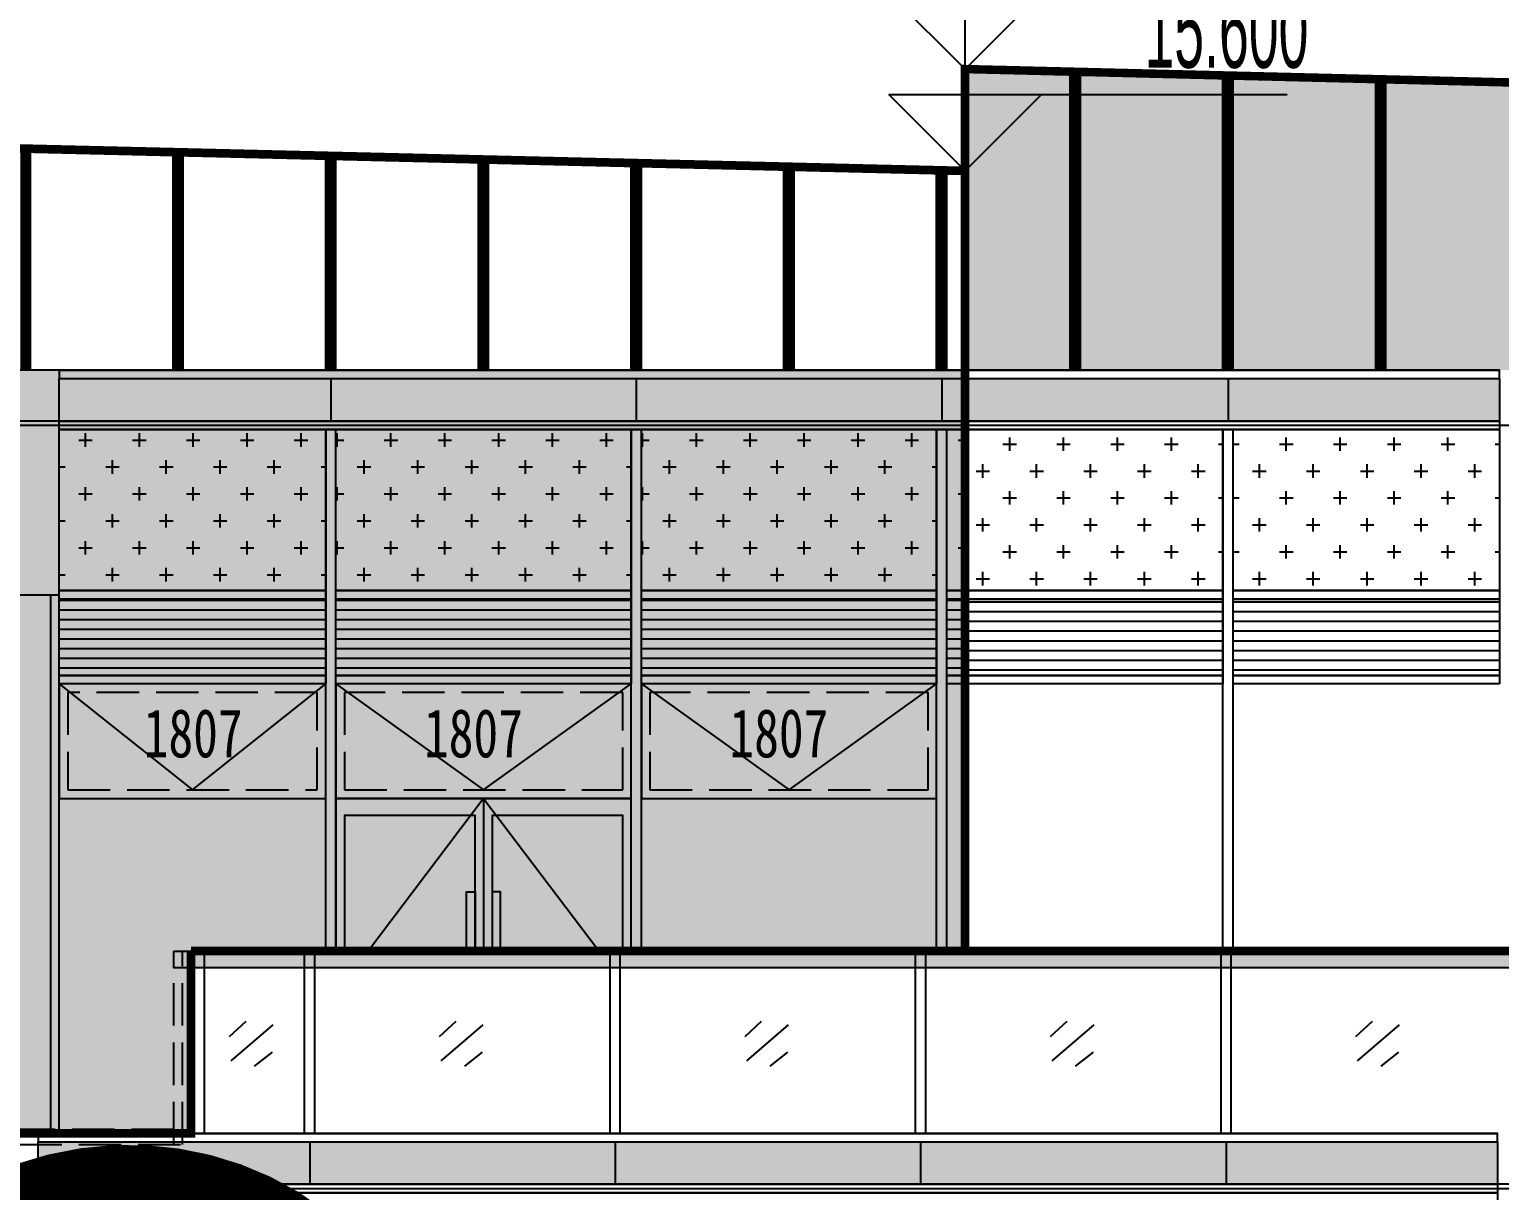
# Model space of a CAD drawing. Extents: x -483182 to 812890, y -390528 to -214858.
# Drawn here: x 282836 to 291500, y -312042 to -305196 of the extents above; entities that cross this region are included whole.
import ezdxf
from ezdxf.xclip import XClip

# ---------------------------------------------------------------- set-up
doc = ezdxf.new("R2010")
doc.units = 0
doc.header["$LTSCALE"] = 1000
doc.header["$MEASUREMENT"] = 0
doc.header["$XCLIPFRAME"] = 0
doc.linetypes.add('DASH', pattern=[0.35, 0.25, -0.1])
for name, color, linetype in [('01-标注_标高', 200, 'Continuous'), ('02-TEXT_标注', 130, 'Continuous'), ('05-填充_156', 156, 'Continuous'), ('05-填充_168', 168, 'Continuous'), ('05-填充_18', 18, 'Continuous'), ('A-C_幕墙龙骨', 133, 'Continuous'), ('A-C_窗', 140, 'Continuous'), ('A-C_门', 150, 'Continuous'), ('A-E_栏杆', 232, 'Continuous'), ('D-铝板', 181, 'Continuous'), ('E-立面轮廓', 241, 'Continuous')]:
    doc.layers.add(name, color=color, linetype=linetype)
doc.layers.add('04-不打印_辅助线', color=165, linetype='Continuous', plot=False)
doc.layers.add('DIM_MODI', color=6, linetype='Continuous', plot=False)
doc.styles.add('_TCH_AXIS', font='STXIHEI_0.TTF', dxfattribs={"width": 0.75})
doc.styles.add('_TCH_DIM', font='ros.shx', dxfattribs={"width": 0.75, "bigfont": 'jd.shx'})
doc.styles.get("Standard").update_dxf_attribs({"font": 'STXIHEI_0.TTF', "width": 0.75})

# ---------------------------------------------------------------- blocks, each defined once
blk = doc.blocks.new('jmhrsdhj')
for p, q in [((-200, 3500), (-200.0000000001164, 0)), ((-150, 3500), (-150, 0)), ((150, 0), (150, 3500)), ((199.9999999998836, 0), (200, 3500))]:
    blk.add_line(p, q)
blk.add_lwpolyline([(-200, 3500), (200, 3500), (199.9999999999418, 4525), (-200.0000000000582, 4525)], close=True)
blk = doc.blocks.new('*U139')
at = {"layer": '05-填充_168'}
h = blk.add_hatch(color=256, dxfattribs=at)
h.dxf.hatch_style = 1
h.paths.add_polyline_path([(0, 300), (8600, 300), (8600, 50), (0, 50)])
for points in [[(0, 350), (8600, 350)], [(0, 300), (8600, 300)], [(0, 50), (8600, 50)], [(0, 0), (8600, 0)]]:
    blk.add_lwpolyline(points)
for points in [[(0, 300), (8600, 300), (8600, 350), (0, 350)], [(0, 300), (8600, 300), (8600, 50), (0, 50)], [(8600, 0), (0, 0), (0, 50), (8600, 50)]]:
    blk.add_lwpolyline(points, close=True)
blk = doc.blocks.new('*U167')
at = {"layer": 'A-C_窗'}
blk.add_line((0, 125), (0, -125), dxfattribs=at)
blk = doc.blocks.new('*U168')
at = {"layer": 'A-C_窗', "color": 0, "linetype": 'ByBlock', "lineweight": -2, "transparency": 16777216}
for p in [(0, 0), (1800, 0), (3600, 0), (5400, 0)]:
    blk.add_blockref('*U167', p, dxfattribs=at)
blk = doc.blocks.new('jtrsytrs')
at = {"layer": 'A-E_栏杆'}
for points in [[(860.9305683065031, -415.548276513), (763.4798241738172, -506.7730008816579)], [(1020.151258387719, -435.3587980343145), (772.879052627628, -648.2689261547057)], [(1016.095735166804, -595.7559228347382), (911.4099425072782, -678.5779167941655)]]:
    blk.add_lwpolyline(points, dxfattribs=at)
blk = doc.blocks.new('*U165')
at = {"layer": 'A-C_窗'}
blk.add_blockref('jtrsytrs', (-907.25, 532.570780733251), dxfattribs=at)
blk = doc.blocks.new('*U164')
at = {"layer": 'A-E_栏杆'}
for p, q in [((-30, -537.5), (-30, 537.5)), ((30, -537.5), (30, 537.5))]:
    blk.add_line(p, q, dxfattribs=at)
blk = doc.blocks.new('kiufyujytd')
at = {"layer": 'A-C_窗'}
blk.add_lwpolyline([(44969.99999999997, 5600), (1119.999999999942, 5600)], dxfattribs=at)
for name, p in [('*U139', (199.9999999999418, 4175)), ('*U168', (1799.999999999942, 4350))]:
    blk.add_blockref(name, p, dxfattribs=at)
at = {"layer": 'A-E_栏杆', "color": 0, "linetype": 'ByBlock', "lineweight": -2, "transparency": 16777216}
for name, p in [('*U164', (1149.999999999942, 5062.5)), ('*U164', (1799.999999999942, 5062.5)), ('*U164', (3600, 5062.5)), ('*U164', (5400, 5062.5)), ('*U164', (7200, 5062.5)), ('*U165', (1469.35676780215, 5067.429219266749)), ('*U165', (2707.25, 5067.429219266749)), ('*U165', (4507.25, 5067.429219266749)), ('*U165', (6307.25, 5067.429219266749)), ('*U165', (8107.25, 5067.429219266749))]:
    blk.add_blockref(name, p, dxfattribs=at)
at = {"layer": 'D-铝板'}
for p in [(0, -300), (9000, -300)]:
    blk.add_blockref('jmhrsdhj', p, dxfattribs=at)
blk = doc.blocks.new('*U186')
at = {"layer": '05-填充_168'}
h = blk.add_hatch(color=256, dxfattribs=at)
h.dxf.hatch_style = 1
h.paths.add_polyline_path([(0, 300), (3149.999999762455, 300), (3149.999999762455, 50), (0, 50)])
for points in [[(0, 350), (3149.999999762455, 350)], [(0, 300), (3149.999999762455, 300)], [(0, 50), (3149.999999762455, 50)], [(0, 0), (3149.999999762455, 0)]]:
    blk.add_lwpolyline(points)
for points in [[(0, 300), (3149.999999762455, 300), (3149.999999762455, 350), (0, 350)], [(0, 300), (3149.999999762455, 300), (3149.999999762455, 50), (0, 50)], [(3149.999999762455, 0), (0, 0), (0, 50), (3149.999999762455, 50)]]:
    blk.add_lwpolyline(points, close=True)
blk = doc.blocks.new('jdrestrea')
at = {"layer": '05-填充_156'}
h = blk.add_hatch(dxfattribs=at)
h.set_pattern_fill('CROSS', color=136, scale=100)
h.set_pattern_definition([(0, (-265776, 354870.4292192667), (158.75, 158.75), [79.375, -238.125]), (90, (-265736.3125, 354830.7417192667), (-158.75, 158.75), [79.375, -238.125])])
h.paths.add_polyline_path([(1520, 6262.640711792745), (680, 6283.28663422307), (680, 4525), (1520, 4525)])
h.paths.add_polyline_path([(620, 6284.761342968093), (0, 6300), (0, 4525), (620, 4525)])
h.paths.add_polyline_path([(2420, 6240.520080617396), (1580, 6261.166003047721), (1580, 4525), (2420, 4525)])
h.paths.add_polyline_path([(3320, 6218.399449442048), (2480, 6239.045371872373), (2480, 4525), (3149.999999762455, 4525), (3320, 4525)])
h.paths.add_polyline_path([(4220, 6196.278818266699), (3380, 6216.924740697024), (3380, 4525), (3550, 4525), (4220, 4525)])
h.paths.add_polyline_path([(5120, 6174.158187091409), (4280, 6194.804109521676), (4280, 4525), (5120, 4525)])
h.paths.add_polyline_path([(6020, 6152.03755591606), (5180, 6172.683478346386), (5180, 4524.999913762498), (6020, 4524.999913762498)])
h.paths.add_polyline_path([(6920, 6129.916924740712), (6080, 6150.562847171037), (6080, 4524.999913762498), (6920, 4524.999913762498)])
h.paths.add_polyline_path([(7820, 6107.796293565363), (6980, 6128.442215995688), (6980, 4524.999913762498), (7820, 4524.999913762498)])
h.paths.add_polyline_path([(8720, 6085.675662390015), (7880, 6106.32158482034), (7880, 4524.999913762498), (8720, 4524.999913762498)])
h.paths.add_polyline_path([(9620, 6063.555031214666), (8780, 6084.200953644991), (8780, 4524.999913762498), (9620, 4524.999913762498)])
h.paths.add_polyline_path([(10520, 6041.434400039318), (9680, 6062.080322469643), (9680, 4524.999913762498), (10520, 4524.999913762498)])
h.paths.add_polyline_path([(11420, 6019.313768863969), (10580, 6039.959691294294), (10580, 4525), (11420, 4525)])
h.paths.add_polyline_path([(12320, 5997.19313768862), (11480, 6017.839060118946), (11480, 4525), (12149.99999988126, 4525), (12320, 4525)])
h.paths.add_polyline_path([(13220, 5975.072506513272), (12380, 5995.718428943597), (12380, 4525), (12550, 4525), (13220, 4525)])
h.paths.add_polyline_path([(14120, 5952.951875337982), (13280, 5973.597797768249), (13280, 4525), (14120, 4525)])
h.paths.add_polyline_path([(15020, 5930.831244162633), (14180, 5951.477166592958), (14180, 4524.999913762498), (15020, 4524.999913762498)])
h.paths.add_polyline_path([(15920, 5908.710612987285), (15080, 5929.35653541761), (15080, 4524.999913762498), (15920, 4524.999913762498)])
h.paths.add_polyline_path([(16820, 5886.589981811936), (15980, 5907.235904242261), (15980, 4524.999913762498), (16820, 4524.999913762498)])
h.paths.add_polyline_path([(17720, 5864.469350636587), (16880, 5885.115273066913), (16880, 4524.999913762498), (17720, 4524.999913762498)])
h.paths.add_polyline_path([(18620, 5842.348719461239), (17780, 5862.994641891564), (17780, 4524.999913762498), (18620, 4524.999913762498)])
h.paths.add_polyline_path([(19520, 5820.22808828589), (18680, 5840.874010716216), (18680, 4524.999913762498), (19520, 4524.999913762498)])
h.paths.add_polyline_path([(20420, 5798.107457110542), (19580, 5818.753379540867), (19580, 4525), (20420, 4525)])
h.paths.add_polyline_path([(21320, 5775.986825935193), (20480, 5796.632748365519), (20480, 4525), (21149.99999988126, 4525), (21320, 4525)])
h.paths.add_polyline_path([(22220, 5753.866194759845), (21380, 5774.51211719017), (21380, 4525), (21550, 4525), (22220, 4525)])
h.paths.add_polyline_path([(23120, 5731.745563584496), (22280, 5752.391486014822), (22280, 4525), (23120, 4525)])
h.paths.add_polyline_path([(24020, 5709.624932409206), (23180, 5730.270854839531), (23180, 4525), (24020, 4525)])
h.paths.add_polyline_path([(24920, 5687.504301233857), (24080, 5708.150223664183), (24080, 4525), (24920, 4525)])
h.paths.add_polyline_path([(25820, 5665.383670058509), (24980, 5686.029592488834), (24980, 4525), (25820, 4525)])
h.paths.add_polyline_path([(26720, 5643.26303888316), (25880, 5663.908961313486), (25880, 4525), (26720, 4525)])
h.paths.add_polyline_path([(27620, 5621.142407707812), (26780, 5641.788330138137), (26780, 4525), (27620, 4525)])
h.paths.add_polyline_path([(28520, 5599.021776532463), (27680, 5619.667698962789), (27680, 4525), (28520, 4525)])
h.paths.add_polyline_path([(29420, 5576.901145357115), (28580, 5597.54706778744), (28580, 4525), (29420, 4525)])
h.paths.add_polyline_path([(30320, 5554.780514181766), (29480, 5575.426436612091), (29480, 4525), (30150.00000000006, 4525), (30320, 4525)])
h.paths.add_polyline_path([(31070, 5536.346654868976), (30380, 5553.305805436743), (30380, 4525), (30550, 4525), (31070, 4525.000000000524)])
h.paths.add_polyline_path([(31820, 5517.912795556185), (31130, 5534.871946123953), (31130, 4525.000000000524), (31820, 4525.000000000524)])
h.paths.add_polyline_path([(32570, 5499.478936243453), (31880, 5516.438086811162), (31880, 4525.000000000524), (32570, 4525.000000000524)])
h.paths.add_polyline_path([(33320, 5481.045076930663), (32630, 5498.00422749843), (32630, 4525.000000000524), (33320, 4525.000000000524)])
h.paths.add_polyline_path([(34070, 5462.611217617872), (33380, 5479.570368185639), (33380, 4525.000000000524), (34070, 4525.000000000524)])
h.paths.add_polyline_path([(34820, 5444.177358305082), (34130, 5461.136508872849), (34130, 4525.000000000524), (34820, 4525.000000000524)])
h.paths.add_polyline_path([(35570, 5425.743498992291), (34880, 5442.702649560058), (34880, 4525.000000000524), (35570, 4525.000000000524)])
h.paths.add_polyline_path([(36320, 5407.309639679501), (35630, 5424.268790247268), (35630, 4525), (36320, 4525)])
h.paths.add_polyline_path([(37070, 5388.87578036671), (36380, 5405.834930934478), (36380, 4525), (37070, 4525)])
h.paths.add_polyline_path([(37820, 5370.44192105392), (37130, 5387.401071621687), (37130, 4525), (37820, 4525)])
h.paths.add_polyline_path([(38570, 5352.008061741129), (37880, 5368.967212308897), (37880, 4525), (38570, 4525)])
h.paths.add_polyline_path([(39320, 5333.574202428339), (38630, 5350.533352996106), (38630, 4525.000000000524), (39320, 4525.000000000524)])
h.paths.add_polyline_path([(40070, 5315.140343115549), (39380, 5332.099493683316), (39380, 4525.000000000524), (40070, 4525.000000000524)])
h = blk.add_hatch(dxfattribs=at)
h.set_pattern_fill('CROSS', color=136, scale=100)
h.set_pattern_definition([(0, (-31467.00310388306, 315929.3730300856), (158.75, 158.75), [79.375, -238.125]), (90, (-31427.31560388306, 315889.6855300856), (-158.75, 158.75), [79.375, -238.125])])
h.paths.add_polyline_path([(-1.187436282634735e-07, 4174.943810823956), (1519.999999643653, 4174.943810823956), (1519.999999762455, 3224.943810823956), (5.820766091346741e-11, 3224.943810823956)])
h = blk.add_hatch(dxfattribs=at)
h.set_pattern_fill('CROSS', color=136, scale=100)
h.set_pattern_definition([(0, (-29837.00310388306, 315929.3730300856), (158.75, 158.75), [79.375, -238.125]), (90, (-29797.31560388306, 315889.6855300856), (-158.75, 158.75), [79.375, -238.125])])
h.paths.add_polyline_path([(1579.999999881256, 4174.943810823956), (3149.999999643653, 4174.943810823956), (3149.999999762455, 3224.943810823956), (1580.000000000058, 3224.943810823956)])
h = blk.add_hatch(dxfattribs=at)
h.set_pattern_fill('LINE', color=256, scale=60)
h.set_pattern_definition([(0, (1035.999999881198, 2724.943810823956), (0, 57.15), [])])
h.paths.add_polyline_path([(5.820766091346741e-11, 3174.943810823956), (1519.999999881256, 3174.943810823956), (1519.999999881256, 2724.943810823956), (5.820766091346741e-11, 2724.943810823956)])
h = blk.add_hatch(dxfattribs=at)
h.set_pattern_fill('LINE', color=256, scale=60)
h.set_pattern_definition([(0, (2665.999999881198, 2724.943810823956), (0, 57.15), [])])
h.paths.add_polyline_path([(1580.000000000058, 3174.943810823956), (3149.999999881256, 3174.943810823956), (3149.999999881256, 2724.943810823956), (1580.000000000058, 2724.943810823956)])
for points in [[(-1.187436282634735e-07, 4174.943810823956), (1519.999999643653, 4174.943810823956), (1519.999999762455, 3224.943810823956), (5.820766091346741e-11, 3224.943810823956)], [(1579.999999881256, 4174.943810823956), (3149.999999643653, 4174.943810823956), (3149.999999762455, 3224.943810823956), (1580.000000000058, 3224.943810823956)], [(1519.999999881256, 3174.943810823956), (5.820766091346741e-11, 3174.943810823956), (5.820766091346741e-11, 3224.943810823956), (1519.999999881256, 3224.943810823956)], [(3149.999999881256, 3174.943810823956), (1580.000000000058, 3174.943810823956), (1580.000000000058, 3224.943810823956), (3149.999999881256, 3224.943810823956)], [(5.820766091346741e-11, 3174.943810823956), (1519.999999881256, 3174.943810823956), (1519.999999881256, 2724.943810823956), (5.820766091346741e-11, 2724.943810823956)], [(1580.000000000058, 3174.943810823956), (3149.999999881256, 3174.943810823956), (3149.999999881256, 2724.943810823956), (1580.000000000058, 2724.943810823956)], [(1519.999999881256, 2674.943810823956), (5.820766091346741e-11, 2674.943810823956), (5.820766091346741e-11, 2724.943810823956), (1519.999999881256, 2724.943810823956)], [(3149.999999881256, 2674.943810823956), (1580.000000000058, 2674.943810823956), (1580.000000000058, 2724.943810823956), (3149.999999881256, 2724.943810823956)]]:
    blk.add_lwpolyline(points, close=True)
for points in [[(5.820766091346741e-11, 3224.943810823956), (1519.999999881256, 3224.943810823956)], [(1580.000000000058, 3224.943810823956), (3149.999999881256, 3224.943810823956)], [(5.820766091346741e-11, 3174.943810823956), (1519.999999881256, 3174.943810823956)], [(1580.000000000058, 3174.943810823956), (3149.999999881256, 3174.943810823956)]]:
    blk.add_lwpolyline(points)
at = {"layer": '05-填充_18', "const_width": 60}
for points in [[(650, 4525), (650, 6284.023988595582)], [(1550, 4525), (1550, 6261.903357420233)], [(2450, 4525), (2450, 6239.782726244885)]]:
    blk.add_lwpolyline(points, dxfattribs=at)
at = {"layer": 'A-C_幕墙龙骨'}
for points in [[(620, 4525.344276603952), (620, 6284.761342968093)], [(680, 4524.65572339599), (680, 6283.28663422307)], [(1520, 4525.344276603952), (1520, 6262.640711792745)], [(1580, 4524.65572339599), (1580, 6261.166003047721)], [(2420, 4525.344276603952), (2420, 6240.520080617396)], [(2480, 4524.65572339599), (2480, 6239.045371872373)]]:
    blk.add_lwpolyline(points, dxfattribs=at)
at = {"layer": 'A-C_窗'}
for p, q in [((40686, 5300), (0, 6300)), ((0, 6300), (0, -300.0561891760444)), ((1550.000000000058, 4475), (1550.000000000058, 4225)), ((1520.000000000116, 24.943810823955243), (1520.000000000058, 4175)), ((1580.000000000116, 24.943810823955896), (1580.000000000058, 4175))]:
    blk.add_line(p, q, dxfattribs=at)
blk.add_blockref('*U186', (0, 4175), dxfattribs=at)
blk = doc.blocks.new('*U210')
at = {"layer": '05-填充_168'}
h = blk.add_hatch(color=256, dxfattribs=at)
h.dxf.hatch_style = 1
h.paths.add_polyline_path([(0, 300), (5799.999999999942, 300), (5799.999999999942, 50), (0, 50)])
for points in [[(0, 350), (5799.999999999942, 350)], [(0, 300), (5799.999999999942, 300)], [(0, 50), (5799.999999999942, 50)], [(0, 0), (5799.999999999942, 0)]]:
    blk.add_lwpolyline(points)
for points in [[(0, 300), (5799.999999999942, 300), (5799.999999999942, 350), (0, 350)], [(0, 300), (5799.999999999942, 300), (5799.999999999942, 50), (0, 50)], [(5799.999999999942, 0), (0, 0), (0, 50), (5799.999999999942, 50)]]:
    blk.add_lwpolyline(points, close=True)
blk = doc.blocks.new('*U213')
at = {"layer": 'A-C_窗'}
blk.add_line((0, 125), (0, -125), dxfattribs=at)
blk = doc.blocks.new('*U214')
at = {"layer": 'A-C_窗', "color": 0, "linetype": 'ByBlock', "lineweight": -2, "transparency": 16777216}
for p in [(0, 0), (1800, 0), (3600, 0)]:
    blk.add_blockref('*U213', p, dxfattribs=at)
blk = doc.blocks.new('A$C2E0A5E3B')
blk.add_lwpolyline([(-5, 0), (1735, 0), (1735, 675), (-5, 675)], close=True)
for points in [[(-5, 675), (865, 50)], [(865, 50), (1735, 675)]]:
    blk.add_lwpolyline(points)
at = {"linetype": 'DASH'}
blk.add_lwpolyline([(45, 50), (1685, 50), (1685, 625), (45, 625)], close=True, dxfattribs=at)
at = {"layer": '04-不打印_辅助线', "width": 0.75}
blk.add_text('1807', height=285.4257641921397, dxfattribs=at).set_placement((513.9763857134385, 242.2527414326323))
blk = doc.blocks.new('*U212')
at = {"layer": 'A-C_窗'}
blk.add_blockref('A$C2E0A5E3B', (-865, -337.5), dxfattribs=at)
blk = doc.blocks.new('ccd66s5')
at = {"layer": '05-填充_156'}
h = blk.add_hatch(dxfattribs=at)
h.set_pattern_fill('CROSS', color=136, scale=100)
h.set_pattern_definition([(0, (-7227.003103283962, 313254.4292192617), (158.75, 158.75), [79.375, -238.125]), (90, (-7187.315603283962, 313214.7417192617), (-158.75, 158.75), [79.375, -238.125])])
h.paths.add_polyline_path([(24190.0000004835, 1499.999999999651), (25760.0000002459, 1499.999999999651), (25760.00000036156, 550), (24190.00000059916, 550)])
h = blk.add_hatch(dxfattribs=at)
h.set_pattern_fill('CROSS', color=136, scale=100)
h.set_pattern_definition([(0, (-5427.003103283962, 313254.4292192617), (158.75, 158.75), [79.375, -238.125]), (90, (-5387.315603283962, 313214.7417192617), (-158.75, 158.75), [79.375, -238.125])])
h.paths.add_polyline_path([(25820.0000003647, 1499.999999999651), (27560.0000002459, 1499.999999999651), (27560.00000036156, 550), (25820.00000048036, 550)])
h = blk.add_hatch(dxfattribs=at)
h.set_pattern_fill('CROSS', color=136, scale=100)
h.set_pattern_definition([(0, (-3627.003103283962, 313254.4292192617), (158.75, 158.75), [79.375, -238.125]), (90, (-3587.315603283962, 313214.7417192617), (-158.75, 158.75), [79.375, -238.125])])
h.paths.add_polyline_path([(27620.0000003647, 1499.999999999651), (29360.0000002459, 1499.999999999651), (29360.00000036156, 550), (27620.00000048036, 550)])
h = blk.add_hatch(dxfattribs=at)
h.set_pattern_fill('CROSS', color=136, scale=100)
h.set_pattern_definition([(0, (-2997.00310328402, 313254.429219262), (158.75, 158.75), [79.375, -238.125]), (90, (-2957.31560328402, 313214.741719262), (-158.75, 158.75), [79.375, -238.125])])
h.paths.add_polyline_path([(29420.0000003647, 1500), (29990.00000024584, 1500), (29990.0000003615, 550.0000000003492), (29420.00000048036, 550.0000000003492)])
h = blk.add_hatch(dxfattribs=at)
h.set_pattern_fill('LINE', color=256, scale=60)
h.set_pattern_definition([(0, (25276.0000004803, 50), (0, 57.15), [])])
h.paths.add_polyline_path([(24190.00000059916, 500), (25760.00000048036, 500), (25760.00000048036, 50), (24190.00000059916, 50)])
h = blk.add_hatch(dxfattribs=at)
h.set_pattern_fill('LINE', color=256, scale=60)
h.set_pattern_definition([(0, (27076.0000004803, 50), (0, 57.15), [])])
h.paths.add_polyline_path([(25820.00000048036, 500), (27560.00000048036, 500), (27560.00000048036, 50), (25820.00000048036, 50)])
h = blk.add_hatch(dxfattribs=at)
h.set_pattern_fill('LINE', color=256, scale=60)
h.set_pattern_definition([(0, (28876.0000004803, 50), (0, 57.15), [])])
h.paths.add_polyline_path([(27620.00000048036, 500), (29360.00000048036, 500), (29360.00000048036, 50), (27620.00000048036, 50)])
h = blk.add_hatch(dxfattribs=at)
h.set_pattern_fill('LINE', color=256, scale=60)
h.set_pattern_definition([(0, (29506.00000048024, 50.00000000034925), (0, 57.15), [])])
h.paths.add_polyline_path([(29420.00000048036, 500.0000000003492), (29990.0000004803, 500.0000000003492), (29990.0000004803, 50.00000000034925), (29420.00000048036, 50.00000000034925)])
for points in [[(24190.0000004835, 1499.999999999651), (25760.0000002459, 1499.999999999651), (25760.00000036156, 550), (24190.00000059916, 550)], [(25820.0000003647, 1499.999999999651), (27560.0000002459, 1499.999999999651), (27560.00000036156, 550), (25820.00000048036, 550)], [(27620.0000003647, 1499.999999999651), (29360.0000002459, 1499.999999999651), (29360.00000036156, 550), (27620.00000048036, 550)], [(29420.0000003647, 1500), (29990.00000024584, 1500), (29990.0000003615, 550.0000000003492), (29420.00000048036, 550.0000000003492)], [(25760.00000048036, 500), (24190.00000059916, 500), (24190.00000059916, 550), (25760.00000048036, 550)], [(27560.00000048036, 500), (25820.00000048036, 500), (25820.00000048036, 550), (27560.00000048036, 550)], [(29360.00000048036, 500), (27620.00000048036, 500), (27620.00000048036, 550), (29360.00000048036, 550)], [(29990.0000004803, 500.0000000003492), (29420.00000048036, 500.0000000003492), (29420.00000048036, 550.0000000003492), (29990.0000004803, 550.0000000003492)], [(24190.00000059916, 500), (25760.00000048036, 500), (25760.00000048036, 50), (24190.00000059916, 50)], [(25820.00000048036, 500), (27560.00000048036, 500), (27560.00000048036, 50), (25820.00000048036, 50)], [(27620.00000048036, 500), (29360.00000048036, 500), (29360.00000048036, 50), (27620.00000048036, 50)], [(29420.00000048036, 500.0000000003492), (29990.0000004803, 500.0000000003492), (29990.0000004803, 50.00000000034925), (29420.00000048036, 50.00000000034925)], [(25760.00000048036, 0), (24190.00000059916, 0), (24190.00000059916, 50), (25760.00000048036, 50)], [(27560.00000048036, 0), (25820.00000048036, 0), (25820.00000048036, 50), (27560.00000048036, 50)], [(29360.00000048036, 0), (27620.00000048036, 0), (27620.00000048036, 50), (29360.00000048036, 50)], [(29990.0000004803, 3.492459654808044e-10), (29420.00000048036, 3.492459654808044e-10), (29420.00000048036, 50.00000000034925), (29990.0000004803, 50.00000000034925)]]:
    blk.add_lwpolyline(points, close=True)
for points in [[(24190.00000059916, 550), (25760.00000048036, 550)], [(25820.00000048036, 550), (27560.00000048036, 550)], [(27620.00000048036, 550), (29360.00000048036, 550)], [(29420.00000048036, 550.0000000003492), (29990.0000004803, 550.0000000003492)], [(24190.00000059916, 500), (25760.00000048036, 500)], [(25820.00000048036, 500), (27560.00000048036, 500)], [(27620.00000048036, 500), (29360.00000048036, 500)], [(29420.00000048036, 500.0000000003492), (29990.0000004803, 500.0000000003492)]]:
    blk.add_lwpolyline(points)
blk = doc.blocks.new('c1607')
blk.add_lwpolyline([(-870, -337.5), (699.9999998811982, -337.5), (699.9999998811982, 337.5), (-870, 337.5)], close=True)
for points in [[(-870, 337.5), (-85.00000005940092, -287.5)], [(-85.00000005940092, -287.5), (699.9999998811982, 337.5)]]:
    blk.add_lwpolyline(points)
at = {"linetype": 'DASH'}
blk.add_lwpolyline([(-820, -287.5), (649.9999998811982, -287.5), (649.9999998811982, 287.5), (-820, 287.5)], close=True, dxfattribs=at)
at = {"layer": '04-不打印_辅助线', "width": 0.75}
blk.add_text('1807', height=285.4257641921397, dxfattribs=at).set_placement((-372.5236142865615, -95.24725856736768))
blk = doc.blocks.new('A$C5BC7050D')
for points in [[(-1734.999999999993, 0), (5, 0), (5, 2300), (-1734.999999999993, 2300)], [(-915, 100), (-915, 2200), (-1684.999999999993, 2200), (-1684.999999999993, 100)], [(-815, 100), (-45, 100), (-45, 2200), (-815, 2200)], [(-915, 550), (-965, 550), (-965, 1750), (-915, 1750)], [(-815, 550), (-765, 550), (-765, 1750), (-815, 1750)]]:
    blk.add_lwpolyline(points, close=True)
for points in [[(-864.9999999999964, 2300), (-1734.999999999993, 1150), (-865, 0)], [(-865, 2300), (-865, 0)], [(-864.9999999999964, 2300), (5, 1150), (-865, 0)]]:
    blk.add_lwpolyline(points)
at = {"layer": '04-不打印_辅助线', "style": '_TCH_AXIS', "width": 0.75}
blk.add_text('WM1823', height=285.4257641921397, dxfattribs=at).set_placement((-1433.157800857909, 919.6219500461011))
blk = doc.blocks.new('mkhdht')
at = {"layer": '05-填充_156'}
h = blk.add_hatch(dxfattribs=at)
h.set_pattern_fill('CROSS', color=136, scale=100)
h.set_pattern_definition([(0, (-263135.9999994009, 354870.4854084424), (158.75, 158.75), [79.375, -238.125]), (90, (-263096.3124994009, 354830.7979084424), (-158.75, 158.75), [79.375, -238.125])])
h.paths.add_polyline_path([(1065.000000599073, 6374.204276880715), (5.990732461214066e-07, 6400.056189175695), (5.990732461214066e-07, 4525.000808477344), (1065.000000599073, 4525.000808477344)])
h.paths.add_polyline_path([(1125.000000599073, 4525.000808477344), (1965.000000599073, 4525.000808477344), (1965.000000599073, 6352.3575904342), (1125.000000599073, 6372.747831117595)])
h.paths.add_polyline_path([(2025.000000599073, 4525.000808477344), (2865.000000599073, 4525.000808477344), (2865.000000599073, 6330.510903987742), (2025.000000599073, 6350.901144671137)])
h.paths.add_polyline_path([(2925.000000599073, 4525.000808477344), (3765.000000599044, 4525.000808477344), (3765.000000599044, 6308.664217541227), (2925.000000599073, 6329.054458224622)])
h.paths.add_polyline_path([(3825.000000599044, 4525.000808477344), (4665.000000599044, 4525.000808477344), (4665.000000599044, 6286.81753109477), (3825.000000599044, 6307.207771778165)])
h.paths.add_polyline_path([(4725.000000599044, 4525.000808477344), (5790.000000599044, 4525.000808477344), (5790.000000599044, 4525.056189175695), (5960.000000599044, 4525.056189175695), (5960.000000599044, 6255.382576707867), (4725.000000599044, 6285.36108533165)])
h.paths.add_polyline_path([(6860.000000599044, 6233.53589026141), (6020.000000599044, 6253.926130944805), (6020.000000599044, 4525.056189175695), (6190.000000599044, 4525.056189175695), (6860.000000599044, 4525.056189175695)])
h.paths.add_polyline_path([(6920.000000599044, 4525.056189175695), (7760.000000599044, 4525.056189175695), (7760.000000599044, 6211.689203814894), (6920.000000599044, 6232.079444498289)])
h.paths.add_polyline_path([(7820.000000599044, 4525.056102938193), (8660.000000599044, 4525.056102938193), (8660.000000599044, 6189.842517368437), (7820.000000599044, 6210.232758051832)])
h.paths.add_polyline_path([(9560.000000599044, 6167.99583092198), (8720.000000599044, 6188.386071605317), (8720.000000599044, 4525.056102938193), (9560.000000599044, 4525.056102938193)])
h.paths.add_polyline_path([(10460.00000059904, 6146.149144475465), (9620.000000599044, 6166.53938515886), (9620.000000599044, 4525.056102938193), (10460.00000059904, 4525.056102938193)])
h.paths.add_polyline_path([(11360.00000059904, 6124.302458029008), (10520.00000059904, 6144.692698712344), (10520.00000059904, 4525.056102938193), (11360.00000059904, 4525.056102938193)])
h.paths.add_polyline_path([(12260.00000059904, 6102.455771582492), (11420.00000059904, 6122.846012265887), (11420.00000059904, 4525.056102938193), (12260.00000059904, 4525.056102938193)])
h.paths.add_polyline_path([(13160.00000059904, 6080.609085136035), (12320.00000059904, 6100.99932581943), (12320.00000059904, 4525.056102938193), (13160.00000059904, 4525.056102938193)])
h.paths.add_polyline_path([(14060.00000059904, 6058.76239868952), (13220.00000059904, 6079.152639372915), (13220.00000059904, 4525.056189175695), (14060.00000059904, 4525.056189175695)])
h.paths.add_polyline_path([(14120.00000059904, 4525.056189175695), (14790.0000004803, 4525.056189175695), (14960.00000059904, 4525.056189175695), (14960.00000059904, 6036.915712243062), (14120.00000059904, 6057.305952926457)])
h.paths.add_polyline_path([(15020.00000059904, 4525.056189175695), (15190.00000059904, 4525.056189175695), (15860.00000059904, 4525.056189175695), (15860.00000059904, 6015.069025796605), (15020.00000059904, 6035.459266479942)])
h.paths.add_polyline_path([(15920.00000059904, 4525.056189175695), (16760.00000059904, 4525.056189175695), (16760.00000059904, 5993.22233935009), (15920.00000059904, 6013.612580033485)])
h.paths.add_polyline_path([(16820.00000059904, 4525.056102938193), (17660.00000059904, 4525.056102938193), (17660.00000059904, 5971.375652903633), (16820.00000059904, 5991.765893586969)])
h.paths.add_polyline_path([(17720.00000059904, 4525.056102938193), (18560.00000059904, 4525.056102938193), (18560.00000059904, 5949.528966457117), (17720.00000059904, 5969.919207140512)])
h.paths.add_polyline_path([(19460.00000059904, 5927.68228001066), (18620.00000059904, 5948.072520694055), (18620.00000059904, 4525.056102938193), (19460.00000059904, 4525.056102938193)])
h.paths.add_polyline_path([(20360.00000059904, 5905.835593564145), (19520.00000059904, 5926.22583424754), (19520.00000059904, 4525.056102938193), (20360.00000059904, 4525.056102938193)])
h.paths.add_polyline_path([(20420.00000059904, 4525.056102938193), (21260.00000059904, 4525.056102938193), (21260.00000059904, 5883.988907117688), (20420.00000059904, 5904.379147801083)])
h.paths.add_polyline_path([(21320.00000059904, 4525.056102938193), (22160.00000059904, 4525.056102938193), (22160.00000059904, 5862.14222067123), (21320.00000059904, 5882.532461354567)])
h.paths.add_polyline_path([(22220.00000059904, 4525.056189175695), (23060.00000059904, 4525.056189175695), (23060.00000059904, 5840.295534224715), (22220.00000059904, 5860.68577490811)])
h.paths.add_polyline_path([(23960.00000059904, 5818.448847778258), (23120.00000059904, 5838.839088461595), (23120.00000059904, 4525.056189175695), (23790.0000004803, 4525.056189175695), (23960.00000059904, 4525.056189175695)])
h.paths.add_polyline_path([(24020.00000059904, 4525.056189175695), (24190.00000059904, 4525.056189175695), (24860.00000059904, 4525.056189175695), (24860.00000059904, 5796.602161331743), (24020.00000059904, 5816.992402015137)])
h.paths.add_polyline_path([(24920.00000059904, 4525.056189175695), (25760.00000059904, 4525.056189175695), (25760.00000059904, 5774.755474885285), (24920.00000059904, 5795.14571556868)])
h.paths.add_polyline_path([(25820.00000059904, 4525.056189175695), (26660.00000059904, 4525.056189175695), (26660.00000059904, 5752.90878843877), (25820.00000059904, 5773.299029122165)])
h.paths.add_polyline_path([(26720.00000059904, 4525.056189175695), (27560.00000059904, 4525.056189175695), (27560.00000059904, 5731.062101992313), (26720.00000059904, 5751.452342675708)])
h.paths.add_polyline_path([(27620.00000059904, 4525.056189175695), (28460.00000059904, 4525.056189175695), (28460.00000059904, 5709.215415545856), (27620.00000059904, 5729.605656229192)])
h.paths.add_polyline_path([(28520.00000059904, 4525.056189175695), (29360.00000059904, 4525.056189175695), (29360.00000059904, 5687.36872909934), (28520.00000059904, 5707.758969782735)])
h.paths.add_polyline_path([(29420.00000059904, 4525.056189175695), (29990.00000059904, 4525.056189175695), (29990.00000059904, 5672.076048586809), (29420.00000059904, 5685.91228333622)])
at = {"layer": '05-填充_168'}
h = blk.add_hatch(color=256, dxfattribs=at)
h.dxf.hatch_style = 1
h.paths.add_polyline_path([(0, 25), (1065.000000000058, 25), (1065.000000000058, -300), (0, -300)])
h.paths.add_polyline_path([(4725.000000598986, 25), (5790.000000599044, 25), (5790.000000599044, -300), (4725.000000598986, -300)])
h.paths.add_polyline_path([(6190.000000599015, 25.05618917569518), (7790.000000599219, 25), (7790.000000599219, -300), (6190.000000599015, -299.9438108243048)])
h.paths.add_polyline_path([(7790.000000599219, 25), (9560.00000059919, 25), (9560.00000059919, -300), (7790.000000599219, -300)])
h.paths.add_polyline_path([(11420.00000059919, 25), (13190.00000059919, 25), (13190.00000059919, -300), (11420.00000059919, -300)])
h.paths.add_polyline_path([(13190.00000059919, 25), (14790.00000059902, 25), (14790.00000059902, -300), (13190.00000059919, -300)])
h.paths.add_polyline_path([(15190.00000059902, 25), (16790.00000059919, 25), (16790.00000059919, -300), (15190.00000059902, -300)])
h.paths.add_polyline_path([(16790.00000059919, 25), (18590.00000059922, 25), (18590.00000059922, -300), (16790.00000059919, -300)])
h.paths.add_polyline_path([(18590.00000059922, 25), (20390.00000059919, 25), (20390.00000059919, -300), (18590.00000059922, -300)])
h.paths.add_polyline_path([(22190.00000059919, 25), (23790.00000059899, 25), (23790.00000059899, -300), (22190.00000059919, -300)])
h.paths.add_polyline_path([(20390.00000059919, 25), (22190.00000059919, 25), (22190.00000059919, -300), (20390.00000059919, -300)])
h.paths.add_polyline_path([(29390.00000059925, 25), (29990.00000059907, 25), (29990.00000059907, -300), (29390.00000059925, -300)])
h.paths.add_polyline_path([(25760.00000059899, -300), (25760.00000059899, 25), (24190.00000059899, 25), (24190.00000059899, -300)])
h.paths.add_polyline_path([(27620.00000059922, 25), (27620.00000059922, -300), (29390.00000059925, -300), (29390.00000059925, 25)])
blk.add_lwpolyline([(29990.00000059904, 4525.056189175695), (-1.188600435853004e-07, 4525.000808477344)])
at = {"layer": '05-填充_18', "const_width": 60}
for points in [[(23990.00000059904, 4525.000808477344), (23990.00000059904, 5817.720624896698)], [(24890.00000059904, 4525.000808477344), (24890.00000059904, 5795.873938450182)], [(25790.00000059904, 4525.000808477344), (25790.00000059904, 5774.027252003725)], [(26690.00000059904, 4525.000808477344), (26690.00000059904, 5752.180565557268)], [(27590.00000059904, 4525.000808477344), (27590.00000059904, 5730.333879110753)], [(28490.00000059904, 4525.000808477344), (28490.00000059904, 5708.487192664295)], [(29390.00000059904, 4525.000808477344), (29390.00000059904, 5686.64050621778)]]:
    blk.add_lwpolyline(points, dxfattribs=at)
at = {"layer": 'A-C_幕墙龙骨'}
for points in [[(24020.00000059904, 4525.000808477344), (24020.00000059904, 5816.992402015137)], [(24860.00000059904, 4525.000808477344), (24860.00000059904, 5796.602161331743)], [(24920.00000059904, 4525.000808477344), (24920.00000059904, 5795.14571556868)], [(25760.00000059904, 4525.000808477344), (25760.00000059904, 5774.755474885285)], [(25820.00000059904, 4525.000808477344), (25820.00000059904, 5773.299029122165)], [(26660.00000059904, 4525.000808477344), (26660.00000059904, 5752.90878843877)], [(26720.00000059904, 4525.000808477344), (26720.00000059904, 5751.452342675708)], [(27560.00000059904, 4525.000808477344), (27560.00000059904, 5731.062101992313)], [(27620.00000059904, 4525.000808477344), (27620.00000059904, 5729.605656229192)], [(28460.00000059904, 4525.000808477344), (28460.00000059904, 5709.215415545856)], [(28520.00000059904, 4525.000808477344), (28520.00000059904, 5707.758969782735)], [(29360.00000059904, 4525.000808477344), (29360.00000059904, 5687.36872909934)], [(29420.00000059904, 4525.000808477344), (29420.00000059904, 5685.91228333622)]]:
    blk.add_lwpolyline(points, dxfattribs=at)
at = {"layer": 'A-C_窗'}
for p, q in [((25760.00000059916, -300.0000000000004), (25760.00000059916, 4175.056189175695)), ((25820.00000059916, -299.9999999999996), (25820.00000059916, 4175.056189175695)), ((27560.00000059922, -300.00000000000057), (27560.00000059916, 4175.056189175695)), ((27620.00000059922, -299.99999999999943), (27620.00000059916, 4175.056189175695)), ((29360.00000059928, 25.000000000000004), (29360.00000059916, 4175.056189175695)), ((29420.00000059928, 24.999999999999996), (29420.00000059916, 4175.056189175695))]:
    blk.add_line(p, q, dxfattribs=at)
blk.add_lwpolyline([(29990.00000059904, 5672.076048586809), (5.990732461214066e-07, 6400.056189175695), (0, -300), (29990.00000059904, -300)], close=True, dxfattribs=at)
for name, p in [('*U210', (24190.00000059916, 4175.056189175695)), ('*U214', (25790.00000059916, 4350.056189175695)), ('ccd66s5', (1.18801835924387e-07, 2675.000000000116))]:
    blk.add_blockref(name, p, dxfattribs=at)
at = {"layer": 'A-C_窗', "color": 0, "linetype": 'ByBlock', "lineweight": -2, "transparency": 16777216}
for name, p in [('c1607', (25060.00000071796, 2337.500000000116)), ('*U212', (26690.00000059916, 2337.500000000116)), ('*U212', (28490.00000059916, 2337.500000000175))]:
    blk.add_blockref(name, p, dxfattribs=at)
at = {"layer": 'A-C_门'}
blk.add_blockref('A$C5BC7050D', (27555.00000059916, -299.9438108241884), dxfattribs=at)
at = {"layer": 'D-铝板'}
blk.add_blockref('jmhrsdhj', (23990.0000005991, -300), dxfattribs=at)
blk = doc.blocks.new('A$C6249101B')
at = {"linetype": 'DASH'}
blk.add_line((-2705.736768762494, -1140), (-2200, -1140), dxfattribs=at)
for points in [[(-2200, -1140), (-2200, 0)], [(2.91038304567337e-11, -2500), (0, 0)], [(-2100, -1050), (-99.9999999999709, -1050)], [(-6621.017696125986, -4500), (-2705.736768762494, -1140), (-2200, -1140)], [(-5276.744149802806, -4500), (-1361.463222439314, -1140), (2.91038304567337e-11, -1140)], [(-2100, -1200), (-1431.378953285079, -1200)], [(-1361.463222439314, -1140), (-1344.27354632318, -1140)], [(-2100, -1350), (-1606.168280399521, -1350)], [(-2100, -1390), (-2100, -1773.794514018402)], [(-2100, -1500), (-1780.957607513963, -1500)], [(-2100, -1650), (-1955.746934628405, -1650)], [(-5397.49240632492, -4500), (-2600.863172493846, -2100), (-2480.114915971732, -2100)], [(-4053.218860001682, -4500), (-1256.589626170637, -2100), (2.91038304567337e-11, -2100)], [(-3439.009000111284, -4500), (-1108.484638585389, -2500)], [(-1108.484638585389, -2500), (2.91038304567337e-11, -2500)]]:
    blk.add_lwpolyline(points, dxfattribs=at)
at = {"layer": 'A-E_栏杆', "linetype": 'DASH'}
for points in [[(-2150, -1340), (-2150, 0)], [(-2100, -1390), (-2100, 0)], [(-99.9999999999709, -1140), (-100, 0)], [(-49.9999999999709, -1140), (-50, 0)], [(-6313.912766180816, -4500), (-2631.684274969884, -1340), (-2150, -1340)], [(-6237.136533694487, -4500), (-2613.171151521703, -1390), (-2100, -1390)]]:
    blk.add_lwpolyline(points, dxfattribs=at)

msp = doc.modelspace()

# ---------------------------------------------------------------- hatches: boundary and pattern name
at = {"layer": '05-填充_18'}
h = msp.add_hatch(color=256, dxfattribs=at)
h.dxf.hatch_style = 1
h.paths.add_polyline_path([(283687.999999999, -310629.4292192667), (327657.999999999, -310629.4292192667), (327657.999999999, -310729.4292192667), (283687.999999999, -310729.4292192679)])

# ---------------------------------------------------------------- linework, layer by layer
at = {"layer": '01-标注_标高'}
for p, q in [((288349.6814563408, -305429.4292192667), (288349.6814563408, -304379.4292192667)), ((288349.6814563408, -305429.4292192667), (287899.6814563408, -304979.4292192667)), ((288349.6814563408, -305429.4292192667), (288799.6814563408, -304979.4292192667)), ((288349.6814563408, -306029.4292192667), (287899.6814563408, -305579.4292192667)), ((287899.6814563408, -305579.4292192667), (290247.1814563408, -305579.4292192667)), ((288349.6814563408, -306029.4292192667), (288799.6814563408, -305579.4292192667))]:
    msp.add_line(p, q, dxfattribs=at)
at = {"layer": '04-不打印_辅助线'}
for points in [[(-29082.67568579045, -307529.4292192667), (480719.6235924902, -307529.4292192667)], [(-29082.67568579045, -312029.4292192667), (480719.6235924902, -312029.4292192667)]]:
    msp.add_lwpolyline(points, dxfattribs=at)
at = {"layer": 'A-E_栏杆'}
msp.add_lwpolyline([(283687.999999999, -310629.4292192667), (327657.999999999, -310629.4292192667), (327657.999999999, -310729.4292192667), (283687.999999999, -310729.4292192679)], close=True, dxfattribs=at)
at = {"layer": 'DIM_MODI'}
msp.add_lwpolyline([(282205.1014680206, -313868.7699731155, 0, 750, 0.5), (285040.7244802332, -313868.7699731155, 0, 750, 0.5), (285040.7244802332, -312678.3737168521, 0, 750, 0.5), (282205.1014680206, -312678.3737168521, 0, 750, 0.5)], format="xyseb", close=True, dxfattribs=at)
at = {"layer": 'E-立面轮廓', "const_width": 50}
for points in [[(283787.999999999, -310629.4292192667), (288349.6814561032, -310629.4292192552), (288349.6814563408, -306029.4292192667), (258822.3785810184, -305329.4292192552), (258822.3785810184, -310629.4292192552), (281587.999999999, -310629.4292192667)], [(283787.999999999, -310629.4292192667), (327657.999999999, -310629.4292192667), (327657.999999999, -310329.4292192667), (342695.8432985262, -310329.4292192667), (342695.8432985261, -315129.4292192667), (273887.999999999, -315129.4292192667), (273887.999999999, -310629.4292192667), (281587.999999999, -310629.4292192667)], [(281587.999999999, -310629.4292192667), (281587.999999999, -311704.4292192667), (283787.999999999, -311704.4292192667), (283787.999999999, -310629.4292192667)]]:
    msp.add_lwpolyline(points, dxfattribs=at)
msp.add_lwpolyline([(329035.6814563408, -310329.4292192667), (329035.6814563408, -306429.4292192667), (288349.6814563408, -305429.4292192667), (288349.6814563408, -310629.4292192667), (327657.999999999, -310629.4292192667), (327657.999999999, -310329.4292192667)], close=True, dxfattribs=at)

# ---------------------------------------------------------------- block references
at = {"layer": '05-填充_156'}
ref = msp.add_blockref('jdrestrea', (288349.6814563408, -311729.4292192667), dxfattribs=at)
XClip(ref).set_block_clipping_path([(40853.43534358608, 1400), (40853.43534358608, 7265.322967130865), (-458.6253404485178, 7265.322967130865), (-458.6253404485178, 1100), (39308.318543658184, 1100), (39308.318543658184, 1400)])
at = {"layer": 'A-C_窗'}
ref = msp.add_blockref('mkhdht', (258822.3785804194, -311729.4854084424), dxfattribs=at)
XClip(ref).set_block_clipping_path([(29527.30287592142, 1100.0561891756952), (29527.30287592142, 5700.056189175695), (1.0738149285316467e-06, 6400.056189175695), (5.990150384604931e-07, 1100.056189187162), (22765.621419579606, 1100.0561891756952), (22765.621419579606, 25.05618917569518), (24965.62141957952, 25.05618917569518), (24965.621419579606, 1100.0561891756952)])
ref = msp.add_blockref('kiufyujytd', (282687.999999999, -316229.4292192667), dxfattribs=at)
XClip(ref).set_block_clipping_path([(-8799.999999881285, 1100), (60007.84329852712, 6522.725465442869)])
at = {"layer": 'E-立面轮廓'}
msp.add_blockref('A$C6249101B', (283787.999999999, -310629.4292192667), dxfattribs=at)

# ---------------------------------------------------------------- texts
at = {"layer": '02-TEXT_标注', "style": '_TCH_DIM', "width": 0.5294117647058824}
msp.add_text('15.600', height=446.25, dxfattribs=at).set_placement((289406.8064563408, -305421.9292192667))

doc.saveas('drawing.dxf')
